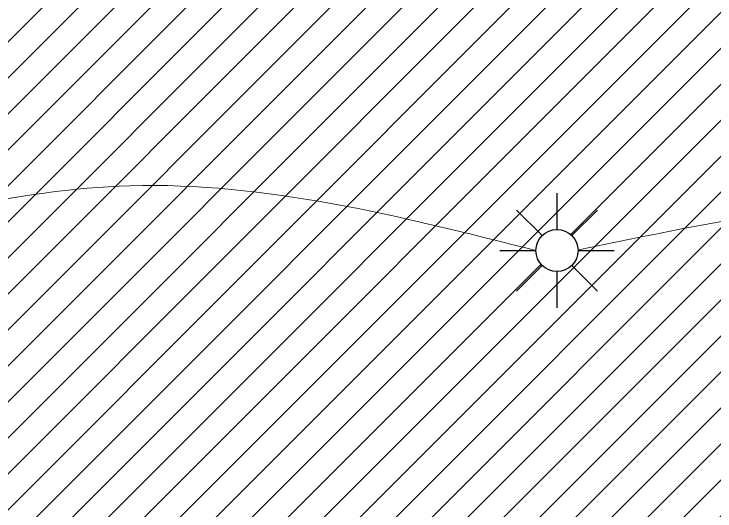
# Model space of a CAD drawing. Header units: centimetres. Extents: x 2666 to 9670, y 1889 to 5633.
# Drawn here: x 5200.8 to 5334.1, y 3887.3 to 3981.7 of the extents above; entities that cross this region are included whole.
import ezdxf

# ---------------------------------------------------------------- set-up
doc = ezdxf.new("R2010")
doc.units = ezdxf.units.CM
doc.header["$LTSCALE"] = 12.7
doc.layers.add('B Faux plafonds-1', color=7, linetype='Continuous', lineweight=5)
doc.layers.add('prlm-ELEC-CFO', color=1, linetype='Continuous', lineweight=25)

# ---------------------------------------------------------------- blocks, each defined once
blk = doc.blocks.new('xi.SPOT')
at = {"color": 0, "lineweight": 5}
blk.add_wipeout([(-4, 0), (-2.83, -2.83), (0, -4), (2.83, -2.83), (4, 0), (2.83, 2.83), (0, 4), (-2.83, 2.83)], dxfattribs=at).dxf.layer = 'prlm-ELEC-CFO'
at = {"layer": 'prlm-ELEC-CFO', "color": 0, "linetype": 'ByBlock', "lineweight": -2, "flags": 128}
for points in [[(0, 10.88), (0, 4)], [(-7.69, 7.69), (-2.83, 2.83)], [(7.69, 7.69), (2.83, 2.83)], [(-10.88, 0), (-4, 0)], [(4, 0), (10.88, 0)], [(-2.83, -2.83), (-7.69, -7.69)], [(2.83, -2.83), (7.69, -7.69)], [(0, -4), (0, -10.88)]]:
    blk.add_lwpolyline(points, dxfattribs=at)
at = {"layer": 'prlm-ELEC-CFO', "color": 0, "linetype": 'ByBlock', "lineweight": -2}
blk.add_circle((0, 0), 4, dxfattribs=at)

msp = doc.modelspace()

# ---------------------------------------------------------------- hatches: boundary and pattern name
at = {"layer": 'B Faux plafonds-1', "linetype": 'Continuous', "lineweight": 5, "true_color": 0xaaaaaa}
h = msp.add_hatch(dxfattribs=at)
h.set_pattern_fill('F_P__SOFFITE', color=253, style=0, pattern_type=2)
h.set_pattern_definition([(45, (0, 0.2205), (-3.5277778, 3.3072917), [])])
h.paths.add_polyline_path([(5687.94, 4069.39), (5687.95, 4069.39), (5687.95, 4134.39), (5807.96, 4134.39), (5807.96, 3971.89), (5522.96, 3971.89), (5522.96, 3884.39), (5063.69, 3884.39), (5063.69, 3984.39), (5422.09, 3984.39), (5422.09, 4134.39), (5652.94, 4134.39), (5652.94, 4067.39), (5687.94, 4067.39)])

# ---------------------------------------------------------------- next in the draw order: block references
at = {"layer": 'prlm-ELEC-CFO'}
msp.add_blockref('xi.SPOT', (5304.05, 3936.81), dxfattribs=at)

# ---------------------------------------------------------------- next in the draw order: linework, layer by layer
at = {"layer": 'prlm-ELEC-CFO', "lineweight": 13}
for points in [[(5300.05, 3936.81), (5222.87, 3949.11), (5158.05, 3936.81)], [(5450.14, 3936.76), (5386.23, 3946.98), (5308.16, 3936.95)]]:
    msp.add_spline(points, degree=3, dxfattribs=at)

doc.saveas('drawing.dxf')
